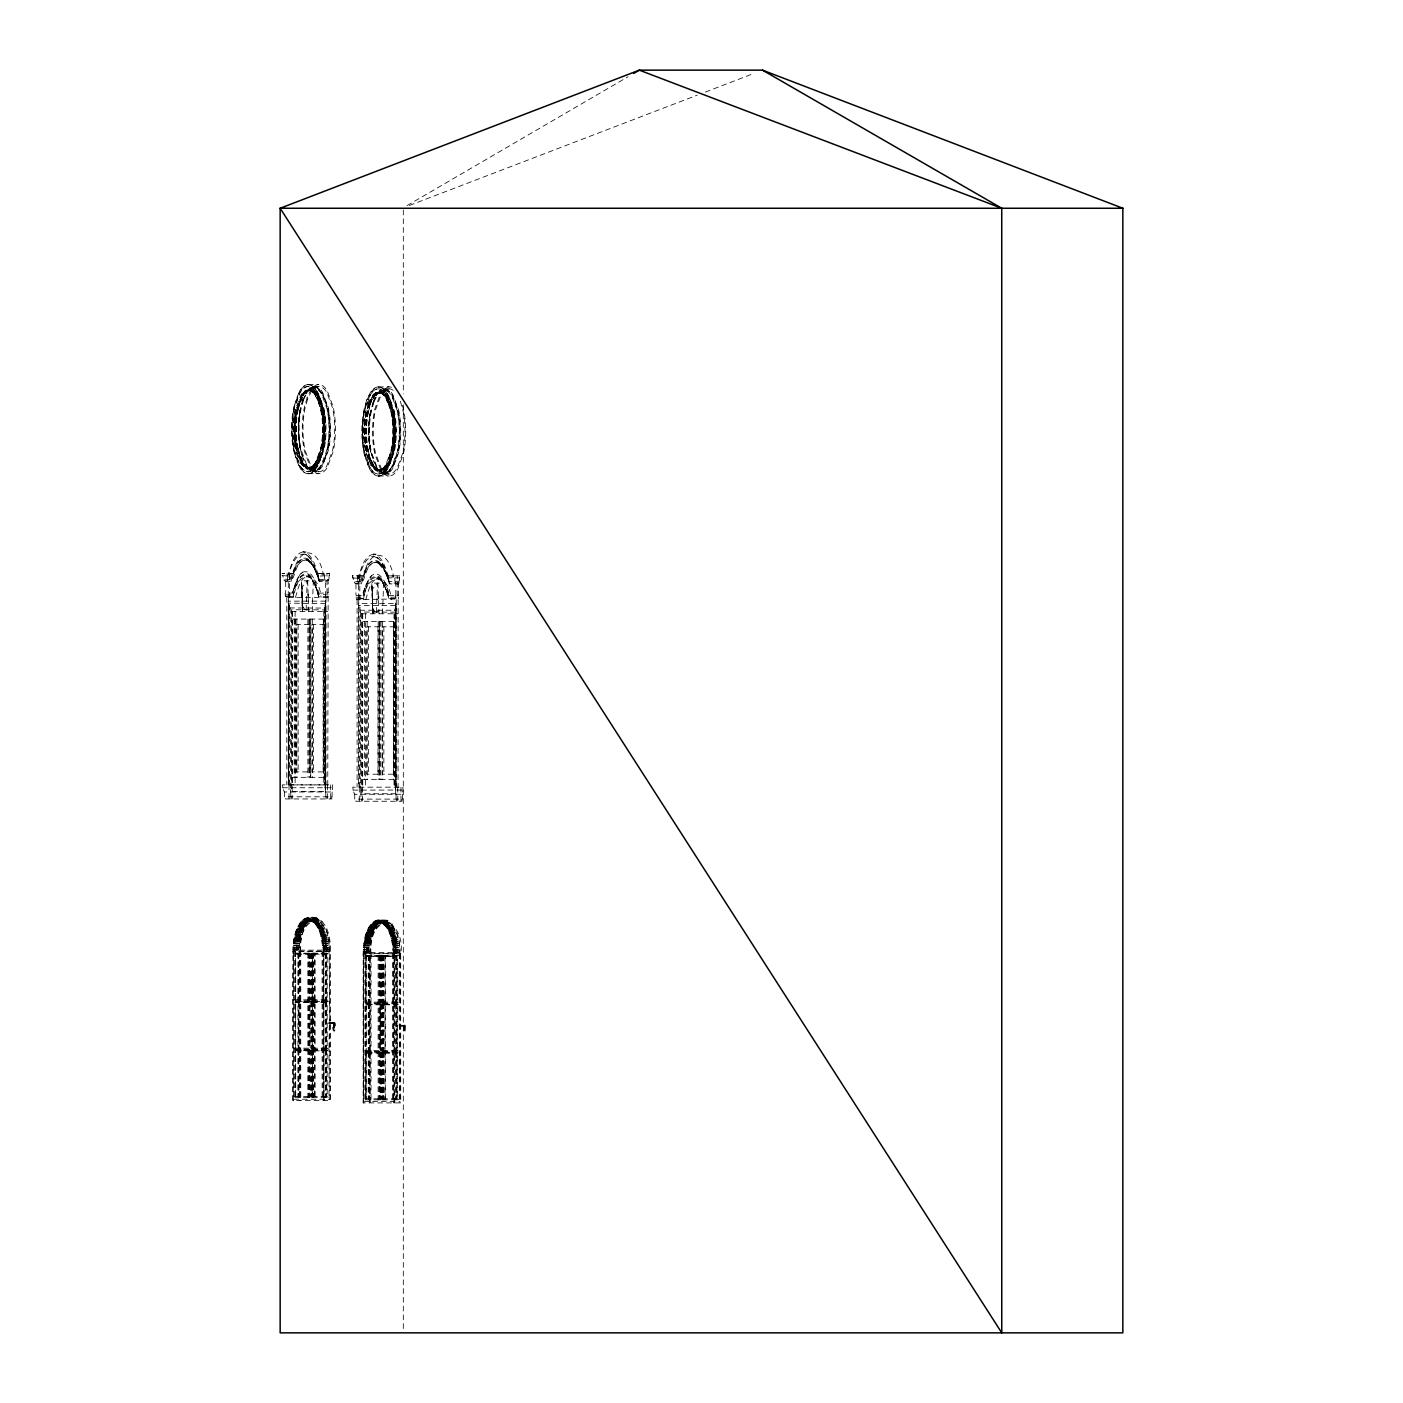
<?xml version="1.0" encoding="UTF-8"?>
<svg xmlns="http://www.w3.org/2000/svg" width="1403" height="1403" viewBox="0 0 1403 1403"><rect width="100%" height="100%" fill="white"/><g stroke="black" fill="none" stroke-linecap="round" stroke-linejoin="round"><path stroke-width="0.75" stroke-dasharray="5 3.75" d="M295.682 582.701L292.42 592.908L284.984 593.644L285.668 596.433L293.052 596.643M285.703 581.649L285.668 592.908M288.299 596.433L288.317 581.649M293.017 1100.601L293.017 973.787L294.156 939.098L295.77 932.364L300.505 922.543L304.118 919.018L308.081 917.667L313.588 919.631L318.376 925.682L321.515 933.556L323.707 945.166L323.988 1100.601M311.975 953.198L311.975 999.83M312.887 953.198L312.746 1000.848M323.883 1100.601L323.883 951.515C322.936 941.413 323.392 926.541 312.904 920.842M325.566 596.433L325.566 581.649M364.71 588.401L362.325 595.714L355.45 595.503L356.66 599.695L398.347 598.871M355.976 583.946L355.959 595.205M358.589 598.73L358.607 583.946M363.307 1102.898L363.307 976.085L364.429 941.395C369.848 901.743 406.519 923.016 400.697 953.794L400.714 1102.898L363.202 1102.898L363.202 953.794C363.131 909.618 394.418 910.021 394.278 953.794L394.278 1102.898M382.265 955.461L382.265 1002.128M383.177 955.461L383.177 1002.128M394.173 1102.898L394.173 953.794C393.436 942.43 392.647 923.209 378.74 919.93M395.839 598.73L395.839 597.204M395.839 595.205L395.856 583.946M325.654 603.711L288.72 603.115L288.72 784.873L288.65 597.397M395.944 606.043L395.944 787.171L395.997 603.448L358.537 603.448L358.537 787.171M292.438 784.926L327.758 784.926L328.179 581.649M329.775 1023.734L329.074 1022.506M290.439 789.696L290.772 791.958M360.729 791.994L361.08 799.114M316.832 917.913C296.927 912.616 292.946 937.555 292.929 951.515L292.911 1100.601L330.424 1100.601L330.424 951.515C331.301 907.566 298.471 907.566 299.348 951.515L299.348 1100.601M329.635 951.164L293.701 951.164C291.859 910.442 325.04 910.424 323.216 951.164M300.137 951.515C299.26 909.758 330.494 909.723 329.652 951.515L329.81 1100.601M325.338 600.466L325.338 791.467L291.438 791.467L291.438 609.744L325.338 609.867M323.988 951.515L323.865 955.759M399.925 953.794C402.012 913.09 368.656 912.283 370.41 953.461L370.252 1102.898M394.278 953.794L394.155 958.056M325.321 789.696L325.619 791.853M395.611 791.994L395.909 794.151M296.015 950.147C296.699 939.975 297.822 926.594 307.625 921.034M296.384 950.147C296.927 940.115 298.26 928.102 306.783 921.49M297.471 950.147C298.085 940.256 299.225 928.067 307.836 921.771M297.839 950.147L300.277 934.065L306.222 922.753M366.288 952.444C366.832 942.939 367.954 931.75 375.408 925.051M366.657 952.444L368.621 937.976L373.864 926.261M367.761 952.444C368.375 942.588 369.515 930.312 378.108 924.068M368.13 952.444L370.813 935.591L377.337 924.367M311.098 920.333C296.752 920.052 294.77 939.361 294.174 950.147L329.161 950.147C330.459 912.003 299.313 912.003 300.61 950.147M393.489 953.461C393.033 942.693 391.788 929.54 382.405 922.63C367.411 921.333 364.92 941.36 364.464 952.444L399.452 952.444C400.749 914.3 369.603 914.3 370.883 952.444M312.22 611.498L313.325 580.789L301.487 580.789L302.61 611.498L301.487 580.789M382.51 613.777L383.615 583.087L371.777 583.087L372.882 613.777L371.777 583.087M283.318 789.696L284.458 791.976L332.09 791.976L332.458 789.696A5.805 2.14 90 0 1 332.458 789.1L332.739 784.873L282.406 784.873L283.318 789.223M318.341 578.018L318.516 577.65A3.893 3.244 -36.5 0 0 318.551 576.826L311.869 560.972M353.609 791.994L354.731 794.273L402.38 794.273L402.731 791.994A5.805 2.14 90 0 1 402.749 791.397L403.012 787.171L352.697 787.171L353.591 791.52M381.616 922.63L382.423 922.613C366.92 918.877 364.184 942.57 363.991 953.461L399.925 953.461M385.176 919.93C371.374 923.49 370.287 941.992 369.638 953.794L369.638 1102.898M399.294 579.825A7.12 2.631 90 0 1 399.294 580.561A3.157 1.157 -90 0 1 399.241 581.228L388.736 581.421A2.683 2.227 -36.5 0 1 388.684 580.754A6.436 5.349 -36.5 0 1 388.754 580.176L388.806 579.948A3.893 3.244 -36.5 0 0 388.841 579.106L384.229 566.672L380.476 560.726M317.99 573.669L329.354 573.529L329.354 575.546L318.358 576.159A3.507 3.174 -57.8 0 1 318.411 576.808L319.796 581.649M323.076 573.704L318.007 573.529M393.366 576.002L388.298 575.826L399.645 575.826L399.417 578.194A4.63 1.719 -90 0 0 399.311 579.825M400.065 1025.856L400.065 1025.155M318.534 576.826L318.2 575.546M388.806 579.036L388.122 577.843L399.557 577.878M399.311 953.794L399.189 1025.505L405.134 1025.119L405.046 1033.204L403.661 1033.204M289.825 579.369C292.105 574.073 298.979 550.853 309.695 560.393M290.246 579.597L283.336 579.036A3.963 3.507 90 0 1 283.108 577.527A5.016 4.419 90 0 0 283.055 576.808A2.315 2.034 -90 0 0 282.897 576.159L282.459 575.651M284.16 579.597L284.16 580.649C297.12 583.648 291.771 556.886 306.415 559.271M290.912 581.649C293.122 573.581 298.26 558.236 307.31 560.235M285.668 594.907L292.596 594.907C293.104 585.717 304.1 563.462 312.711 579.018M293.28 597.397C295.296 569.969 319.042 569.969 321.041 597.397M295.419 597.397C298.067 589.909 299.365 578.299 308.239 575.721M379.985 562.691C369.129 552.957 362.798 576.545 359.957 581.438A2.683 2.227 36.5 0 1 359.659 580.754A6.436 5.349 36.5 0 1 359.519 580.176L359.642 579.913M360.536 581.894L353.679 581.421A3.963 3.507 90 0 1 353.398 579.825A5.016 4.419 90 0 0 353.346 579.106A2.315 2.034 -90 0 0 353.188 578.457L352.328 575.826L363.658 575.861L352.328 575.826M354.45 581.894L354.45 582.946C367.112 587.068 362.781 555.167 378.442 562.428M361.185 583.946C364.166 576.195 366.709 561.533 377.6 562.533M355.959 597.204L362.868 597.204C367.428 569.337 384.738 569.899 388.929 597.204L398.54 597.169L398.47 583.946M363.009 598.73L355.959 598.59L363.079 598.73C365.657 591.417 367.358 577.124 377.425 577.282M363.57 599.695C365.587 572.266 389.315 572.266 391.332 599.695M365.709 599.695C368.358 592.206 369.655 580.579 378.512 578.018M300.137 400.995L297.594 409.729A38.495 14.188 -90 0 0 297.594 448.557M300.242 457.273L297.646 448.451A38.302 14.118 -90 0 1 297.646 409.816L300.242 400.995M298.015 409.588L303.451 395.278A39.845 14.679 90 0 1 317.99 395.278M302.925 399.645L300.417 408.536A40.827 15.047 90 0 0 300.417 449.732L302.925 458.623M303.416 399.031L300.558 408.431A41.055 15.117 90 0 0 300.558 449.854M318.183 456.782L320.498 448.679M318.884 456.589L321.112 448.451A38.495 14.188 -90 0 0 321.182 409.729L318.884 401.679M298.295 456.449L301.645 462.902A39.722 14.626 -90 0 0 316.149 462.885L321.41 448.557A38.653 14.24 -90 0 0 321.462 409.641L316.149 395.383A39.582 14.574 90 0 0 301.68 395.506L295.998 409.816A38.302 14.118 90 0 0 295.998 448.451L298.453 456.589M319.095 459.237L322.374 448.557A38.653 14.24 -90 0 0 322.427 409.641L316.078 392.261A43.388 15.977 90 0 0 300.242 392.261L294.437 407.852A42.213 15.556 -90 0 0 294.437 450.433L300.242 466.006A43.388 15.977 -90 0 0 316.078 466.006L319.375 459.237M320.322 401.679L322.655 409.816A38.302 14.118 90 0 1 322.655 448.451L317.096 462.762A39.582 14.574 90 0 1 302.645 462.762M303.206 463.604A40.564 14.942 90 0 0 318.025 463.604L323.321 448.679A38.758 14.276 90 0 0 323.321 409.588L316.447 390.56A45.405 16.731 -90 0 0 299.874 390.56L293.806 406.87A44.177 16.275 -90 0 0 293.806 451.415L299.874 467.725A45.405 16.731 90 0 0 316.447 467.725L323.216 448.679A38.758 14.276 90 0 0 323.216 409.588M321.199 457.273L323.549 449.03A39.459 14.539 90 0 0 323.549 409.238L321.094 400.995M324.882 458.623L327.25 449.854A41.055 15.117 90 0 0 327.25 408.431L324.882 399.645M368.586 458.746L371.549 464.884A39.372 14.504 -90 0 0 385.93 464.884L385.615 465.287A39.845 14.679 -90 0 1 371.058 465.287L365.569 450.977A38.758 14.276 90 0 1 365.569 411.886L368.042 403.783M368.936 403.871L366.288 412.114A38.302 14.118 90 0 0 366.288 450.749L371.935 465.182A39.722 14.626 -90 0 0 386.439 465.182L389.403 458.886M368.971 403.976L366.674 412.026A38.495 14.188 -90 0 0 366.674 450.854L368.936 458.991M369.883 458.991L367.639 450.854A38.653 14.24 90 0 1 367.586 411.938L369.883 403.871M370.532 403.292L367.937 412.114A38.302 14.118 -90 0 0 367.937 450.749L370.532 459.57L368.305 450.977M368.305 411.886L370.708 403.783M373.707 401.328L371.181 410.15A42.213 15.556 -90 0 0 371.181 452.731L373.707 461.534M388.473 459.079L390.928 450.977A38.758 14.276 -90 0 0 390.928 411.886L388.473 403.783M367.884 403.783L371.058 397.575A39.845 14.679 -90 0 1 385.615 397.575L391.402 412.114A38.302 14.118 90 0 1 391.402 450.749L385.457 465.287A39.845 14.679 -90 0 1 370.901 465.287M389.438 458.991L391.7 450.854A38.653 14.24 -90 0 0 391.753 411.938L386.439 397.68A39.722 14.626 90 0 0 371.935 397.68L368.779 404.117M389.385 461.534L391.911 452.731A42.213 15.556 -90 0 0 391.911 410.15L389.385 401.328M392.945 450.749L386.369 468.304A43.388 15.977 -90 0 1 370.532 468.304L364.727 452.731A42.213 15.556 -90 0 1 364.727 410.15L370.532 394.559A43.388 15.977 90 0 1 386.369 394.559L392.84 412.114A38.302 14.118 90 0 1 392.945 450.749A38.302 14.118 90 0 0 392.84 412.114L386.106 394.559A43.388 15.977 90 0 0 370.252 394.559L364.447 410.15A42.213 15.556 -90 0 0 364.447 452.731L370.252 468.304A43.388 15.977 -90 0 0 386.106 468.304L390.665 458.746M391.367 459.57L393.787 451.275A39.337 14.486 -90 0 0 393.787 411.588L388.315 396.979A40.441 14.889 -90 0 0 373.514 397.067L370.217 404.117L373.724 397.575A39.845 14.679 90 0 1 388.28 397.575L391.297 403.783M363.167 592.61L368.638 579.439M329.495 1022.822L329.495 1023.752M289.334 577.773L289.246 577.878A6.436 5.349 36.5 0 0 289.369 578.457A2.683 2.227 36.5 0 0 289.614 579.071L289.79 579.281M359.536 580L359.589 579.755A3.893 3.244 36.5 0 0 359.221 579.106L358.379 577.843M305.1 554.167C294.63 552.8 289.141 570.477 288.86 576.738A3.893 3.244 36.5 0 1 289.193 577.65L289.246 577.773M358.519 578.632C361.606 570.635 363.745 558.359 373.496 556.149M329.267 575.581L329.091 576.072A4.63 1.719 -90 0 0 329.021 577.527A7.12 2.631 90 0 1 329.003 578.264A3.157 1.157 -90 0 1 328.951 578.93L328.793 579.527M318.551 579.369L328.67 579.597L328.67 580.649L319.235 581.649L317.516 575.125M365.657 585.261L371.479 575.668M301.68 395.506L296.208 409.816A38.495 14.188 -90 0 0 296.156 448.557M299.646 401.679L302.61 395.383A39.722 14.626 -90 0 1 317.113 395.383M299.891 401.679L303.311 394.681A40.564 14.942 -90 0 1 318.13 394.681L321.164 401.083M299.926 401.819L303.329 394.769M302.855 400.013L306.696 392.261A43.388 15.977 90 0 1 322.55 392.261L328.355 407.852A42.213 15.556 -90 0 1 328.355 450.433L322.55 466.006A43.388 15.977 90 0 1 306.696 466.006L302.855 458.255M300.61 462.99A39.845 14.679 -90 0 0 315.166 462.99L318.832 456.449M319.13 456.589L315.885 462.762A39.582 14.574 90 0 1 301.435 462.762M320.375 456.449L315.815 466.006A43.388 15.977 -90 0 1 299.979 466.006L294.174 450.433A42.213 15.556 -90 0 1 294.174 407.852L299.961 392.261A43.388 15.977 90 0 1 315.815 392.261L320.375 401.819M324.812 458.43L321.673 465.252A42.511 15.661 -90 0 1 306.135 465.252M368.586 404.117L371.549 397.978A39.372 14.504 90 0 1 385.93 397.978M369.936 403.976L372.9 397.68A39.722 14.626 -90 0 1 387.403 397.68M373.145 402.31L376.986 394.559A43.388 15.977 90 0 1 392.822 394.559L398.627 410.15A42.213 15.556 -90 0 1 398.627 452.731L392.84 468.304A43.388 15.977 -90 0 1 376.986 468.304L373.145 460.552M390.367 458.886L387.403 465.182A39.722 14.626 90 0 1 372.9 465.182L369.936 458.886M391.297 459.079L388.175 465.287A39.845 14.679 90 0 1 373.724 465.287L370.708 459.079M388.315 465.901L391.455 459.482L388.403 465.901A40.564 14.942 90 0 1 373.601 465.901L370.164 458.886L373.303 464.884A39.372 14.504 90 0 0 387.684 464.884A39.372 14.504 90 0 1 373.198 464.884M395.085 460.728L391.893 467.304A42.213 15.556 90 0 1 376.478 467.304L376.32 467.094A41.967 15.468 -90 0 0 391.647 467.094L397.259 452.029A40.827 15.047 90 0 0 397.259 410.833L391.647 395.769A41.967 15.468 90 0 0 376.32 395.769L376.478 395.558M296.682 579.983L299.751 575.037M298.348 577.142L292.42 592.908M399.785 1025.119L399.785 1026.049M395.786 595.24L395.769 597.169M398.961 581.894L398.733 583.946L389.525 583.946L389.034 582.631M334.791 1030.907L333.37 1030.907C330.459 1023.173 338 1017.456 334.615 1030.907M318.446 593.206L328.249 592.943M388.736 595.503L398.54 595.24M399.574 1024.611L399.311 1101.53M299.523 575.16L301.189 573.371M369.813 577.457C379.915 565.602 387.859 587.085 389.105 595.205M405.046 1025.225L399.189 1025.611L399.837 1026.47M377.916 923.332L374.619 925.84M300.961 573.511L302.662 572.178M328.898 1023.313L334.843 1022.822L328.916 1023.12M399.241 1025.119L404.625 1025.593M306.643 922.385L309.589 920.684L314.307 920.684L306.661 920.561M375.46 924.682C388.754 918.264 392.822 941.869 392.98 951.129L399.417 951.129M334.475 1023.173L328.951 1023.716M299.365 954.18L300.751 953.163M313.676 954.18L315.044 953.163L315.044 1097.549L313.676 1096.532M299.383 1002.496L300.751 1001.479M369.655 956.478L371.023 955.461M313.676 1002.496L315.044 1001.479M383.948 956.478L385.334 955.461L385.334 1099.847L383.948 1098.83M299.383 1050.865L300.751 1049.847M369.655 1004.794L371.023 1003.776M313.676 1050.865L315.044 1049.847M383.948 1004.794L385.334 1003.776M369.655 1053.162L371.023 1052.145M383.948 1053.162L385.334 1052.145M328.197 594.907L318.271 594.398M334.019 1023.506L328.916 1023.524M407.08 205.592L628 76.762M307.871 921.49L309.958 920.684M378.161 923.788L379.371 923.332M306.836 921.245L311.536 920.386M378.582 923.542L379.81 923.139M303.942 560.235C292.666 563.094 296.787 587.226 284.16 580.649M302.522 572.214C313.413 568.566 316.254 585.63 318.814 592.908M374.233 562.533C363.009 565.321 367.025 589.488 354.538 582.946M312.431 954.18L314.728 953.163L314.728 1097.549L312.431 1096.532M399.311 955.461L383.037 956.478M312.431 1002.496L314.728 1001.479M382.703 1004.794L385.018 1003.776M312.431 1050.865L314.728 1049.847M382.721 1053.162L385.018 1052.145M409.43 205.452L697.221 95.176M705.376 92.054L754.358 73.272M307.678 920.842C320.077 921.105 321.866 939.186 322.69 948.831L329.126 948.831M377.968 923.139L379.196 922.858M379.441 923.139L383.545 923.139M379.88 922.981L384.229 922.981M380.248 922.858L372.128 923.156M379.266 922.753L380.95 922.613M303.153 551.835C293.262 554.167 291.07 566.602 287.948 574.756L293.052 574.774C298.471 545.662 317.99 545.662 323.427 574.774L318.341 574.756C315.219 566.602 313.027 554.167 303.153 551.835L308.239 551.87M373.426 554.132C363.552 556.465 361.36 568.899 358.239 577.054L363.324 577.071C368.761 547.959 388.28 547.959 393.717 577.071L388.631 577.054C385.492 568.899 383.317 556.465 373.426 554.132L378.512 554.167M310.887 920.386L313.921 920.561M329.354 573.529L326.969 573.564L326.969 597.397M399.645 575.826L397.242 575.861L397.242 599.695M308.169 384.58L318.849 384.58M314.623 386.562L318.849 386.562M378.442 386.877L389.122 386.877M310.712 387.947L313.693 387.947M384.913 388.859L389.122 388.859M308.66 390.315L310.098 390.315M381.002 390.244L383.984 390.244M378.95 392.612L380.388 392.612M308.66 467.971L309.87 468.111M310.712 470.321L313.693 470.321M379.196 470.408L380.143 470.408M314.623 471.724L318.849 471.724M381.002 472.618L383.984 472.618M308.151 473.688A44.422 16.362 90 0 0 322.672 407.607A44.422 16.362 90 0 0 294.332 406.502A44.422 16.362 90 0 0 308.151 473.688L318.849 473.688M384.913 474.004L389.122 474.004M378.442 475.985A44.422 16.362 90 0 0 392.963 409.904A44.422 16.362 90 0 0 364.622 408.799A44.422 16.362 90 0 0 378.442 475.985L389.122 475.985M375.916 562.27L380.914 564.69M293.367 573.564L282.038 573.529L293.385 573.704M282.038 575.546L289.088 576.159A3.507 3.174 57.8 0 1 289.246 576.808M352.328 577.843L359.378 578.457A3.507 3.174 57.8 0 1 359.536 579.106M318.762 580.333L328.67 580.649M398.961 582.946L389.473 583.35M285.668 596.31C299.593 601.431 293.367 570.372 308.607 575.704M328.197 596.433L318.516 596.433L316.359 589.032M327.969 597.397L286.37 597.397L285.896 596.45M395.541 605.412L358.993 605.412L359.694 606.043M289.79 607.429A2.087 1.649 30.5 0 0 290.088 607.937L324.461 608.078L324.584 784.873M302.627 609.411L304.749 609.411M306.029 609.411L308.151 609.411M360.08 609.726A2.087 1.649 30.5 0 0 360.378 610.235L394.681 610.235A2.087 1.649 -30.5 0 1 394.629 609.726M291.245 611.498L327.758 611.498M372.917 611.708L375.039 611.708M376.32 611.708L378.442 611.708M361.518 613.777L398.049 613.777M292.438 619.074L326.005 619.074M362.711 621.371L396.295 621.371M395.032 626.79L382.247 626.79L382.247 774.21L395.032 774.21M292.438 777.332L326.005 777.332M362.711 779.63L396.295 779.63M282.406 787.749L332.739 787.749M352.819 790.117L403.012 790.047M315.868 917.702L307.485 917.702C321.392 919.982 323.883 938.344 324.567 950.147M305.538 918.246L317.797 918.246M304.591 918.702L311.028 918.702M312.308 918.702L318.744 918.702M303.662 919.298L319.691 919.298M306.608 919.579L316.727 919.579M305.696 919.894L317.657 919.894M302.732 920.017L309.169 920.017M314.167 920.017L320.603 920.017M376.793 920.21L387.123 920.21M304.784 920.333L318.551 920.333M375.829 920.543L388.087 920.543M301.838 920.859L321.497 920.859M374.882 920.999L381.3 920.999M382.598 920.999L389.034 920.999M304.889 921.297L311.326 921.297M312.01 921.297L318.446 921.297M303.013 921.578L309.449 921.578M313.886 921.578L320.322 921.578M373.935 921.596L389.964 921.596M300.979 921.824L310.466 921.841M312.869 921.841L322.374 921.824M376.881 921.876L387.018 921.876M315.009 922.069C323.164 928.383 324.374 940.413 324.935 950.147M316.061 921.771C324.619 927.944 325.812 940.291 326.408 950.147M375.969 922.192L387.929 922.192M302.171 922.385L309.625 922.508M313.711 922.508L321.164 922.385M373.023 922.315L379.459 922.315M384.457 922.315L390.893 922.315M316.482 922.069L317.657 922.753M375.075 922.63L388.841 922.63M300.137 922.911L306.555 922.911M316.219 923.121L323.199 922.911M385.351 923.156L391.788 923.156M301.347 923.297L308.8 923.297M314.535 923.297L321.988 923.297M374.18 923.192L389.736 923.192M317.288 922.753L318.446 923.542M375.18 923.595L381.616 923.595M382.3 923.595L388.719 923.595M373.303 923.875L379.739 923.875M384.176 923.875L390.613 923.875M299.33 924.103L307.994 924.174M315.342 924.174L324.005 924.103M371.251 924.121L380.757 924.139M383.159 924.139L392.647 924.121M386.071 924.682L392.542 935.591L395.225 952.444M396.698 952.444L393.752 934.819L390.613 928.26L386.754 924.367L393.384 934.819L396.33 952.444M372.461 924.682L379.897 924.805M384.001 924.805L391.455 924.682M300.786 925.173L307.222 925.173M316.113 925.173L322.55 925.173M370.41 925.208L376.881 925.051M387.053 925.208L393.489 925.208M298.558 925.419L306.205 925.471M317.131 925.471L324.777 925.419M371.62 925.594L379.073 925.577M384.825 925.577L392.279 925.594M319.235 924.91L320.322 925.962M387.263 925.84L392.665 937.169L394.857 952.444M300.049 926.278L306.485 926.278M316.868 926.278L323.286 926.278M369.603 926.401L378.284 926.471M385.632 926.471L394.296 926.401M297.822 926.822L305.468 926.699M317.867 926.699L325.514 926.822M299.33 927.471L305.766 927.471M317.569 927.471L324.005 927.471M371.076 927.471L377.512 927.471M386.404 927.471L392.84 927.471M368.831 927.716L376.495 927.769M387.421 927.769L395.067 927.716M298.348 928.049L304.784 928.049M318.551 928.049L324.987 928.049M297.138 928.33L303.557 928.33M319.779 928.33L326.197 928.33M370.339 928.576L376.758 928.576M387.14 928.576L393.577 928.576M298.664 928.768L305.1 928.768M318.235 928.768L324.672 928.768M369.322 928.996L375.758 928.996M388.14 928.996L394.576 928.996M368.112 929.119L374.531 929.119M389.368 929.119L395.804 929.119M297.699 929.47L304.118 929.47M319.218 929.47L325.636 929.47M321.006 927.699L322.322 929.645M369.62 929.768L376.057 929.768M387.859 929.768L394.278 929.768M296.489 929.926L304.451 930.154M318.884 930.154L326.846 929.926M368.638 930.347L375.075 930.347M388.841 930.347L395.278 930.347M367.411 930.627L373.847 930.627M390.052 930.627L396.488 930.627M297.085 930.996L303.504 930.996M319.831 930.996L326.25 930.996M368.954 931.066L375.373 931.066M388.526 931.066L394.962 931.066M295.893 931.61L303.872 931.627M319.481 931.627L327.443 931.61M322.269 930.347L323.199 931.785M367.972 931.767L374.408 931.767M389.508 931.767L395.927 931.767M366.779 932.223L373.198 932.223M390.7 932.223L397.137 932.223M368.323 932.451L374.741 932.451M389.157 932.451L395.593 932.451M296.507 932.592L302.943 932.592M320.393 932.592L326.829 932.592M295.349 933.363L303.311 933.17M320.024 933.17L328.004 933.363M367.358 933.293L373.794 933.293M390.104 933.293L396.54 933.293M366.183 933.889L374.145 933.924M389.753 933.924L397.733 933.889M295.998 934.258L302.417 934.258M320.919 934.258L327.355 934.258M296.384 934.801L302.802 934.801M320.533 934.801L326.952 934.801M322.83 931.785L324.216 934.872M366.797 934.889L373.233 934.889M390.683 934.889L397.119 934.889M294.84 935.187L301.277 935.187M322.059 935.187L328.495 935.187M365.622 935.661L373.601 935.468M390.315 935.468L398.277 935.661M295.524 935.994L301.943 935.994M321.392 935.994L327.828 935.994M295.928 936.485L302.346 936.485M320.989 936.485L327.425 936.485M366.271 936.555L372.707 936.555M391.209 936.555L397.628 936.555M294.402 937.081L300.838 937.081M322.497 937.081L328.933 937.081M366.657 937.099L373.093 937.099M390.806 937.099L397.242 937.099M324.075 935.678L324.865 937.362M365.131 937.485L371.567 937.485M392.349 937.485L398.785 937.485M295.104 937.8L301.522 937.8M321.813 937.8L328.249 937.8M295.507 938.221L301.943 938.221M321.392 938.221L327.828 938.221M365.797 938.291L372.233 938.291M391.683 938.291L398.101 938.291M366.201 938.782L372.637 938.782M391.279 938.782L397.698 938.782M294.016 939.045L300.452 939.045M322.9 939.045L329.319 939.045M364.692 939.379L371.111 939.379M392.787 939.379L399.224 939.379M294.735 939.659L301.154 939.659M322.181 939.659L328.618 939.659M295.156 940.028L301.592 940.028M321.743 940.028L328.179 940.028M365.376 940.098L371.813 940.098M392.103 940.098L398.522 940.098M365.797 940.519L372.233 940.519M391.683 940.519L398.119 940.519M324.496 937.362L325.566 940.852M293.683 941.045L300.119 941.045M323.216 941.045L329.652 941.045M294.42 941.553L300.838 941.553M322.497 941.553L328.916 941.553M364.306 941.343L370.725 941.343M393.173 941.343L399.609 941.343M294.858 941.869L301.277 941.869M322.059 941.869L328.477 941.869M365.008 941.957L371.444 941.957M392.472 941.957L398.89 941.957M365.446 942.325L371.865 942.325M392.033 942.325L398.47 942.325M325.198 940.852L325.829 942.658M293.42 943.079L299.839 943.079M323.497 943.079L329.933 943.079M294.156 943.5L300.593 943.5M322.743 943.5L329.179 943.5M363.973 943.342L370.392 943.342M393.506 943.342L399.943 943.342M294.595 943.745L301.031 943.745M322.304 943.745L328.74 943.745M364.692 943.851L371.129 943.851M392.77 943.851L399.206 943.851M365.131 944.166L371.567 944.166M392.349 944.166L398.768 944.166M325.461 942.658L326.057 944.5M293.192 945.166L299.628 945.166M323.707 945.166L330.143 945.166M293.946 945.482L300.838 945.657M322.497 945.657L329.389 945.482M363.693 945.376L370.129 945.376M393.787 945.376L400.206 945.376M364.447 945.797L370.866 945.797M393.033 945.797L399.469 945.797M364.885 946.043L371.321 946.043M392.594 946.043L399.031 946.043M325.689 944.5L326.233 946.359M293.052 947.271L299.47 947.271M323.865 947.271L330.301 947.271M293.806 947.481L300.698 947.604M322.637 947.604L329.53 947.481M363.482 947.463L369.918 947.463M393.997 947.463L400.434 947.463M364.236 947.779L371.129 947.954M392.787 947.954L399.662 947.779M329.091 948.13L322.672 948.13L322.743 950.147M294.209 948.831L300.645 948.831M292.946 949.375L299.383 949.375M323.953 949.375L330.389 949.375M293.718 949.48L300.154 949.48M323.181 949.48L329.617 949.48M363.324 949.55L369.761 949.55M394.155 949.55L400.574 949.55M293.718 949.831L300.154 949.831M323.199 949.831L329.617 949.831M364.096 949.761L370.988 949.901M392.928 949.901L399.82 949.761M399.381 950.427L392.945 950.427L393.015 952.444M364.499 951.129L370.936 951.129M330.424 951.515L292.911 951.515L292.946 953.637M363.237 951.672L370.445 951.778M393.471 951.778L400.662 951.672M364.008 952.128L370.427 952.128M393.471 952.128L399.908 952.128M295.226 953.198L329.021 953.198L326.724 954.18L294.788 954.215M325.952 953.777L295.542 953.777L295.542 999.83M400.714 953.794L363.202 953.794L363.237 955.934M365.517 955.496L399.311 955.496M368.743 956.478L385.018 955.461L385.018 1099.847L382.721 1098.83M365.061 956.513L379.038 956.513M379.354 956.513L393.331 956.513M294.788 999.83L327.18 999.83L327.18 953.163M295.226 1000.848L329.021 1000.848L326.724 999.83M295.226 1001.532L329.021 1001.532M325.952 1002.093L295.542 1002.093L295.542 1048.164M365.061 1002.128L397.47 1002.128L397.47 955.461M294.788 1002.549L326.724 1002.496L329.021 1001.479L297.997 1001.479L297.927 1048.164M365.517 1003.145L399.311 1003.145L397.014 1002.128M365.517 1003.829L399.311 1003.829L397.014 1004.794L365.061 1004.846M328.951 1022.822L334.861 1022.769M329.898 1024.067L329.021 951.515M400.241 1024.909L399.627 1026.33M399.206 1025.821L404.292 1025.803M399.259 1026.102L403.854 1026.049M294.788 1048.164L327.18 1048.164L327.18 1001.479M295.226 1049.181L329.021 1049.181L329.337 1024.032M295.226 1049.847L329.021 1049.847L326.724 1050.865L294.788 1050.865M325.952 1050.461L295.542 1050.461L295.542 1096.532M365.061 1050.461L397.47 1050.461L397.47 1003.776M365.517 1051.461L399.311 1051.461L397.014 1050.461M365.517 1052.145L399.311 1052.145L397.014 1053.162L365.061 1053.162M294.788 1096.532L327.18 1096.532L327.18 1049.847M294.788 1097.549L329.021 1097.549L326.724 1096.532M365.061 1098.83L397.47 1098.83L397.47 1052.145M293.543 1099.233L329.81 1099.233M365.061 1099.847L399.311 1099.847L397.014 1098.83M363.815 1101.53L400.083 1101.53M395.611 612.164L361.711 612.041L361.711 793.765L395.611 793.765L395.628 603.009M318.043 576.335L313.518 564.059M382.054 922.613L383.282 922.683M382.475 922.63L384.597 922.981M373.426 556.149L379.073 558.885M376.372 578.018L380.564 580.053L383.265 583.63M306.1 575.721L310.291 577.773L314.272 583.771M311.185 920.386L312.834 920.684M318.849 580.649L317.06 574.721M311.606 920.456L315.377 922.069M313.939 920.684L315.166 921.034M383.177 923.139L384.825 923.788M314.36 920.842L315.587 921.245M382.703 1002.128L385.018 1003.145M312.431 999.83L314.728 1000.848M382.721 1050.461L385.018 1051.461M326.724 1048.164L329.021 1049.181L329.021 1099.233M312.431 1048.164L314.728 1049.181M377.319 577.282L378.898 578.001M304.925 554.132L306.976 555.114M306.292 559.236L308.151 560.13M306.748 560.235L310.642 562.393M383.615 923.332L385.246 924.068M385.509 923.542L386.719 924.068M378.056 561.253L384.843 570.021L390.087 583.946M307.783 558.955L312.974 564.76L318.306 576.808M385.93 923.788L387.123 924.367M315.64 921.49L316.85 922.069M383.948 1002.128L385.334 1003.145M369.655 1002.128L371.023 1003.145M383.948 1050.461L385.334 1051.461M313.676 999.83L315.044 1000.848M369.655 1050.461L371.023 1051.461M299.383 999.83L300.751 1000.848M313.676 1048.164L315.044 1049.181M369.655 1098.83L371.023 1099.847M299.383 1048.164L300.751 1049.181M299.383 1096.532L300.751 1097.549M376.986 557.307L380.844 560.937M378.266 562.357L380.16 563.848M378.705 563.34L385.106 571.863M378.67 576.423L380.09 577.598M378.95 578.036L380.336 579.176M378.74 577.966L381.791 580.842M306.713 555.009L310.554 558.64M307.976 560.06L309.888 561.551M308.414 561.042L311.694 564.269M308.379 574.125L315.324 584.455M308.45 575.668L310.063 576.879M357.975 581.789L357.87 581.421A2.964 1.105 -90 0 1 357.783 580.561A7.12 2.631 -90 0 1 357.765 579.825A6.541 2.42 -90 0 0 357.747 579.106A2.894 1.07 -90 0 0 357.712 578.457L357.572 577.948M360.062 581.579L359.957 581.438A3.63 3.28 57.8 0 1 359.712 580.561M290.158 608.008L290.439 789.223M388.385 577.948L388.649 578.457A3.507 3.174 -57.8 0 1 388.701 579.106M379.932 563.708L382.545 566.566M308.467 556.43L312.29 561.235M309.642 561.41L312.255 564.269M309.853 576.808L311.501 578.545M287.229 575.581L287.422 576.159A2.894 1.07 -90 0 1 287.475 576.808A6.541 2.42 -90 0 1 287.475 577.527A7.12 2.631 -90 0 0 287.492 578.264A2.964 1.105 -90 0 0 287.562 579.036L288.053 581.649M318.621 401.819L320.919 409.816A38.302 14.118 -90 0 1 320.919 448.451L315.166 462.99A39.845 14.679 90 0 1 300.768 462.99L295.296 448.679A38.758 14.276 90 0 1 295.296 409.588L300.768 395.278A39.845 14.679 90 0 1 315.324 395.278L318.832 401.819M381.265 564.392L385.667 571.863M310.975 562.094L315.394 569.565M311.519 563.445L313.851 566.672M381.563 565.602L384.124 568.969M381.388 579.106L386.965 591.61M381.511 580.702L384.475 585.384M311.291 563.304L313.29 566.672M311.238 578.404L312.869 580.596M388.789 581.579L388.736 581.438A3.613 3.28 -57.8 0 1 388.631 580.561M372.339 607.587L376.355 613.777L377.477 583.087L372.339 589.348L372.619 610.691L372.058 586.226L372.882 613.777M302.048 605.289L306.082 611.498L307.187 580.789L302.048 587.05L302.329 608.393L301.768 583.929L302.61 611.498M325.022 787.82L325.321 789.223M324.426 608.008L324.391 607.937A2.087 1.649 -30.5 0 1 324.339 607.429M324.391 575.651L324.619 576.808A5.016 1.596 -90 0 1 324.619 577.527A3.963 1.263 -90 0 0 324.689 579.053L324.865 579.492M382.16 563.269L388.333 578.632M383.177 568.022L385.053 571.231M382.861 582.736L384.545 586.068M312.887 565.725L314.833 569.565M312.571 580.439L314.184 583.087M395.4 583.017L395.558 583.946M384.422 569.741L386.544 574.634M314.097 567.373L316.254 572.336M391.455 403.38L388.403 396.979A40.564 14.942 -90 0 0 373.601 396.979M387.368 397.803L390.367 403.976M389.403 403.976L386.176 397.803A39.582 14.574 90 0 0 371.725 397.803A39.372 14.504 -90 0 1 386.141 397.978M388.631 403.783L385.457 397.575A39.845 14.679 90 0 0 370.901 397.575M324.812 399.855L321.673 393.015A42.511 15.661 -90 0 0 306.135 393.015M317.096 395.506L320.077 401.679M319.13 401.679L315.885 395.506A39.582 14.574 90 0 0 301.435 395.506M315.166 395.278L318.341 401.486M299.926 456.449L303.329 463.499A40.441 14.889 -90 0 0 318.095 463.499M297.436 408.536A40.827 15.047 90 0 0 297.436 449.732L303.048 464.814A41.967 15.468 90 0 0 318.376 464.796L323.988 449.732A40.827 15.047 90 0 0 323.988 408.536L318.376 393.471A41.967 15.468 90 0 0 303.048 393.471L297.348 409.729A38.653 14.24 90 0 0 297.296 448.627L303.311 463.604A40.564 14.942 -90 0 0 318.13 463.604L321.006 456.782L317.885 462.99A39.845 14.679 90 0 1 303.346 462.99L303.013 462.604A39.372 14.504 90 0 0 317.288 462.587M299.611 456.694L302.61 462.902A39.722 14.626 -90 0 0 317.113 462.885M384.738 570.951L386.597 575.248M384.176 585.191L385.79 588.909M314.447 568.653L316.306 572.95M313.728 581.245L318.639 594.907M313.886 582.894L315.517 586.612M315.447 585.945L316.675 589.33M318.446 579.141L318.481 579.211A2.683 2.227 -36.5 0 1 318.393 578.457A6.436 5.349 -36.5 0 1 318.481 577.878L318.481 577.843M385.878 573.073L388.017 579.106M315.587 570.775L317.744 576.808M386.351 573.476L389.368 582.929M385.422 588.05L386.982 592.136M316.078 571.179L317.727 576.317M315.149 585.77L316.71 589.839M387.351 577.019L389.385 583.402M386.526 589.821L388.122 595.731M386.632 591.329L388.789 598.73L398.487 598.73L398.487 597.204M316.254 587.524L317.832 593.434M358.73 598.871L358.993 787.171M402.433 405.467L403.485 409.15A44.177 16.275 -90 0 1 403.485 453.713L397.417 470.023A45.405 16.731 -90 0 1 380.844 470.023L374.776 453.713A44.177 16.275 -90 0 1 374.776 409.15L380.844 392.858A45.405 16.731 90 0 1 393.419 388.403M400.329 401.328L402.854 410.15A42.213 15.556 -90 0 1 402.854 452.731L397.049 468.304A43.388 15.977 90 0 1 381.213 468.304L375.408 452.731A42.213 15.556 -90 0 1 375.408 410.15L381.213 394.559A43.388 15.977 -90 0 1 393.226 390.315M395.172 401.942L397.628 410.588A41.353 15.24 90 0 1 397.628 452.292M388.912 404.117L391.191 412.114A38.302 14.118 -90 0 1 391.191 450.749M368.042 459.079L365.727 450.977A38.758 14.276 -90 0 1 365.727 411.886M387.702 593.557L389.192 599.695M319.095 399.031L321.62 407.852A42.213 15.556 -90 0 1 321.62 450.433M318.183 401.486L320.656 409.588A38.758 14.276 -90 0 1 320.656 448.679M303.416 459.237L300.891 450.433A42.213 15.556 -90 0 1 300.891 407.852M298.015 448.679L303.451 462.99A39.845 14.679 -90 0 0 317.99 462.99M296.384 448.557A38.495 14.188 -90 0 1 296.384 409.729A38.653 14.24 90 0 0 296.331 448.627L301.68 462.762A39.582 14.574 90 0 0 316.131 462.762M297.752 456.782L295.454 448.679A38.758 14.276 -90 0 1 295.437 409.588M317.429 591.259L318.902 597.397M325.864 946.359L326.04 950.147M325.268 581.649L325.022 579.597M377.933 583.087L379.038 613.777M307.643 580.789L308.748 611.498M395.611 791.52L395.26 787.171M360.729 791.52L360.501 610.375M358.344 583.946L358.116 581.894M404.993 1025.067L404.765 1033.204M404.678 1025.225L404.467 1033.204M404.362 1025.418L404.134 1033.204M404.117 1025.593L403.994 1033.204M403.836 1025.803L403.801 1033.204M403.31 209.994L403.31 393.84M403.31 404.801L403.31 1330.658M402.38 794.273L402.38 799.114L354.731 799.114L354.731 794.273M402.047 799.114L402.047 801.253L355.801 801.253L355.801 799.114M400.977 787.171L400.977 801.253M400.083 953.794L400.083 1102.898M398.136 599.695L398.049 787.223M397.768 787.171L397.768 801.253M397.014 955.461L397.014 1003.145M397.014 1003.776L397.014 1051.461M397.014 1052.145L397.014 1099.847M396.558 955.461L396.558 1002.128M396.558 1003.776L396.558 1050.461M396.558 1052.145L396.558 1098.83M396.277 599.695L396.277 787.171M396.453 799.114L396.453 801.253M396.242 1002.128L396.242 956.074L365.832 956.074L365.832 1002.128M396.242 1050.461L396.242 1004.39L365.832 1004.39L365.832 1050.461M396.242 1098.83L396.242 1052.759L365.832 1052.759L365.832 1098.83M396.049 794.273L396.049 799.114M396.084 955.461L396.084 1003.145M396.084 1003.776L396.084 1051.461M396.084 1052.145L396.084 1099.847M395.874 956.074L395.874 1002.128M395.874 1004.39L395.874 1050.461M395.874 1052.759L395.874 1098.83M395.295 582.946L395.015 581.421A3.963 1.263 -90 0 1 394.927 579.825A5.016 1.596 -90 0 0 394.892 579.106L394.541 575.826M394.857 613.777L394.857 787.171L394.611 609.849M394.015 613.462L394.015 787.171M393.612 621.371L393.612 779.63M393.805 953.794L393.664 1102.898M393.436 626.79L393.436 774.21M393.331 953.794L393.331 1101.53M392.419 953.794L392.419 1101.53M383.861 626.79L383.861 774.21M383.948 955.461L383.948 1003.145M383.948 1003.776L383.948 1051.461M383.948 1052.145L383.948 1099.847M383.493 955.461L383.493 1002.128M383.493 1003.776L383.493 1050.461M383.493 1052.145L383.493 1098.83M383.177 1003.776L383.177 1050.461M383.177 1052.145L383.177 1098.83M383.037 955.461L383.037 1003.145M383.037 1003.776L383.037 1051.461M383.037 1052.145L383.037 1099.847M382.598 621.371L382.598 779.63M382.703 955.461L382.703 1003.145M382.703 1003.776L382.721 1051.461M382.721 1052.145L382.721 1099.847M382.265 1003.776L382.265 1050.461M382.265 1052.145L382.265 1098.83M381.949 956.074L381.949 1002.128M381.949 1004.39L381.949 1050.461M381.949 1052.759L381.949 1098.83M381.791 955.461L381.791 1003.145M381.791 1003.776L381.791 1051.461M381.791 1052.145L381.791 1099.847M381.581 956.074L381.581 1002.128M381.581 1004.39L381.581 1050.461M381.581 1052.759L381.581 1098.83M381.002 621.371L380.844 779.63M380.494 956.074L380.494 1002.128M380.494 1004.39L380.494 1050.461M380.494 1052.759L380.494 1098.83M380.283 955.496L380.283 1099.847M379.915 621.371L379.915 779.63M380.125 956.074L380.125 1002.128M380.125 1004.39L380.125 1050.461M380.125 1052.759L380.125 1098.83M379.81 955.496L379.81 1099.847M379.494 955.496L379.512 1099.847M379.231 621.371L379.231 779.63M379.038 955.496L379.038 1099.847M378.161 621.371L378.161 779.63M377.986 626.79L377.986 774.21M378.126 955.496L378.126 1099.847M371.023 953.794L371.023 1101.53M369.655 955.461L369.655 1003.145M369.655 1003.776L369.655 1051.461M369.655 1052.145L369.655 1099.847M369.199 955.461L369.199 1002.128M369.199 1003.776L369.199 1050.461M369.199 1052.145L369.199 1098.83M368.743 955.461L368.743 1003.145M368.743 1003.776L368.743 1051.461M368.743 1052.145L368.743 1099.847M368.41 626.79L368.41 774.21M368.27 955.461L368.217 1002.128M368.27 1003.776L368.217 1050.461M368.27 1052.145L368.217 1098.83M367.148 621.371L367.148 779.63M366.201 956.074L366.201 1002.128M366.201 1004.39L366.201 1050.461M366.201 1052.759L366.201 1098.83M365.99 953.794L365.99 1101.53M365.394 613.777L365.394 787.223M365.517 953.794L365.517 1101.53M365.061 953.794L365.061 1101.53M364.482 621.371L364.482 779.63M363.815 953.794L363.815 1102.898M362.711 613.777L362.711 787.223M362.5 787.171L362.5 801.253M362.202 613.777L362.202 787.171M361.413 799.114L361.413 801.253M359.817 599.695L359.799 575.861L357.432 575.826L357.432 577.843M359.852 787.171L359.922 607.289A4.858 3.823 30.5 0 1 359.905 607.727A8.664 6.822 30.5 0 0 359.852 608.411M359.291 787.171L359.291 801.253M357.081 599.695L357.081 787.171M334.528 1022.857L334.335 1030.907M334.23 1023.015L334.019 1030.907M333.914 1023.225L333.704 1030.907L333.686 1023.401M332.09 791.976L332.09 796.816L284.458 796.816L284.458 791.976M331.774 796.816L331.774 798.956L285.51 798.956L285.51 796.816M330.687 784.873L330.687 798.956M327.495 784.873L327.495 798.956M326.724 953.163L326.724 1000.848M326.724 1001.479L326.724 1049.181M326.724 1049.847L326.724 1097.549M326.162 796.816L326.162 798.956M326.268 953.163L326.268 999.83M326.268 1001.479L326.268 1048.164M326.268 1049.847L326.268 1096.532M325.987 597.397L325.987 784.873M325.794 953.163L325.794 1000.848M325.794 1001.479L325.794 1049.181M325.794 1049.847L325.812 1097.549M325.654 784.873L325.706 601.15L288.246 601.15L288.246 784.873M325.759 791.976L325.759 796.816M325.584 953.777L325.584 999.83M325.584 1002.093L325.584 1048.164M325.584 1050.461L325.584 1096.532M325.093 611.498L324.987 787.749M324.251 573.529L324.251 575.546M324.339 607.552L324.339 784.873M323.742 611.182L323.742 784.873M323.514 951.515L323.514 1099.233M323.321 619.074L323.321 777.332M323.374 951.515L323.374 1100.601M323.146 624.493L323.146 771.913M323.041 951.515L323.041 1099.233M322.129 951.515L322.129 1099.233M313.57 624.493L313.57 771.913M313.676 953.163L313.676 1000.848M313.676 1001.479L313.676 1049.181M313.676 1049.847L313.676 1097.549M313.202 953.163L313.202 999.83M313.202 1001.479L313.202 1048.164M313.202 1049.847L313.202 1096.532M312.887 1001.479L312.746 1049.181M312.887 1049.847L312.746 1097.549M312.431 1000.848L312.431 953.163L312.22 999.83M312.431 1049.181L312.431 1001.479L312.22 1048.164M312.431 1097.549L312.431 1049.847L312.22 1096.532M312.308 619.074L312.308 777.332M311.975 1001.479L311.975 1048.164M311.975 1049.847L311.975 1096.532M311.501 953.163L311.501 1000.848M311.501 1001.479L311.501 1049.181M311.501 1049.847L311.501 1097.549M311.291 953.777L311.291 999.83M311.291 1002.093L311.291 1048.164M311.291 1050.461L311.291 1096.532M310.203 953.777L310.203 999.83M310.203 1002.093L310.203 1048.164M310.203 1050.461L310.203 1096.532M309.993 953.198L309.993 1097.549M309.642 619.074L309.642 777.332M309.519 953.198L309.537 1097.549M309.221 953.198L309.221 1097.549M308.958 619.074L308.958 777.332M309.081 953.198L309.081 1097.549M308.748 953.198L308.748 1097.549M307.871 619.074L307.871 777.332M307.836 953.198L307.836 1097.549M300.751 951.515L300.751 1099.233M299.961 951.515L299.961 1100.601M298.909 953.163L298.909 999.83M298.909 1001.479L298.909 1048.164M298.909 1049.847L298.909 1096.532M298.453 953.163L298.453 1000.848M298.453 1001.479L298.453 1049.181M298.453 1049.847L298.453 1097.549M298.12 624.493L298.12 771.913M298.295 953.777L298.295 999.83M298.295 1002.093L298.295 1048.164M298.295 1050.461L298.295 1096.532M297.997 953.163L297.927 999.83M297.997 1049.847L297.927 1096.532M296.857 619.074L296.857 777.332M295.7 951.515L295.7 1099.233M295.261 619.074L295.261 777.332M295.226 951.515L295.226 1099.233M295.104 611.498L295.104 784.926M294.788 951.515L294.788 1099.233M294.192 619.074L294.192 777.332M293.543 951.515L293.543 1100.601M292.438 611.498L292.21 798.956M291.929 611.498L291.929 784.873M291.123 796.816L291.123 798.956M290.789 791.976L290.789 796.816M289.632 604.991L289.562 784.873M289.527 597.397L289.527 573.564L287.141 573.529L287.141 575.546M289.018 784.873L289.018 798.956M286.791 597.397L286.791 784.873M318.411 579.036A3.613 3.28 -57.8 0 1 318.341 578.264M289.632 579.036A3.63 3.28 57.8 0 1 289.439 578.264M325.373 604.851A4.858 3.823 -30.5 0 1 325.075 605.43A8.664 6.822 -30.5 0 0 324.707 606.114M289.632 604.851A4.858 3.823 30.5 0 1 289.614 605.43A8.664 6.822 30.5 0 0 289.562 606.114M395.646 607.148A4.858 3.823 -30.5 0 1 395.365 607.727M394.997 608.411A8.664 6.822 -30.5 0 1 395.365 607.727M300.452 449.995A41.353 15.24 90 0 1 300.452 408.291M327.478 408.291A41.353 15.24 90 0 1 327.478 449.995M297.787 449.03A39.459 14.539 90 0 1 297.787 409.238M322.62 409.729A38.495 14.188 -90 0 1 322.62 448.557M321.427 409.729A38.495 14.188 90 0 1 321.427 448.557M322.515 406.852A44.177 16.275 -90 0 1 322.515 451.415M317.288 395.681A39.372 14.504 90 0 0 302.908 395.681L303.346 395.278A39.845 14.679 -90 0 1 317.885 395.278L320.901 401.486L318.007 394.769A40.441 14.889 -90 0 0 303.241 394.769M302.873 395.506A39.582 14.574 90 0 1 317.324 395.506M301.277 395.681A39.372 14.504 90 0 1 315.64 395.681M301.47 395.681A39.372 14.504 -90 0 1 315.85 395.681M323.514 409.29A39.337 14.486 -90 0 1 323.514 448.978M323.444 409.238A39.459 14.539 90 0 1 323.444 449.03M315.64 462.587A39.372 14.504 -90 0 1 301.277 462.587M321.603 393.261A42.213 15.556 90 0 0 306.187 393.261L306.029 393.471A41.967 15.468 90 0 1 321.357 393.471L326.969 408.536A40.827 15.047 90 0 1 326.969 449.732L321.357 464.814A41.967 15.468 -90 0 1 306.029 464.796L306.187 465.007A42.213 15.556 90 0 0 321.603 465.007M317.324 462.762A39.582 14.574 90 0 1 302.873 462.762M322.374 409.729A38.495 14.188 -90 0 1 322.374 448.557M315.85 462.587A39.372 14.504 90 0 1 301.47 462.587M297.752 448.451A38.302 14.118 90 0 1 297.752 409.816M298.12 448.679A38.758 14.276 -90 0 1 298.12 409.588M297.927 448.978A39.337 14.486 -90 0 1 297.927 409.29M321.112 409.816A38.302 14.118 90 0 1 321.112 448.451M370.743 452.292A41.353 15.24 90 0 1 370.743 410.57M386.421 465.059A39.582 14.574 90 0 1 371.97 465.059M366.621 450.924A38.653 14.24 90 0 1 366.621 411.938M368.077 451.328A39.459 14.539 90 0 1 368.077 411.535M392.91 412.026A38.495 14.188 -90 0 1 392.91 450.854M371.97 397.803A39.582 14.574 -90 0 1 386.421 397.803M391.7 412.026A38.495 14.188 90 0 1 391.7 450.854M392.805 409.15A44.177 16.275 -90 0 1 392.805 453.713M387.579 397.978A39.372 14.504 90 0 0 373.198 397.978A39.582 14.574 90 0 1 387.614 397.803A39.372 14.504 90 0 0 373.303 397.978L373.619 397.575A39.845 14.679 -90 0 1 388.175 397.575M388.385 465.796A40.441 14.889 -90 0 1 373.619 465.796M393.84 411.535A39.459 14.539 90 0 1 393.84 451.328M367.867 450.854A38.495 14.188 -90 0 1 367.867 412.026M370.83 452.152A41.055 15.117 90 0 1 370.83 410.728M386.141 464.884A39.372 14.504 90 0 1 371.76 464.884A39.582 14.574 90 0 0 386.176 465.059L391.472 450.854A38.495 14.188 -90 0 0 391.472 412.026M368.042 450.749A38.302 14.118 90 0 1 368.042 412.114M368.41 450.977A38.758 14.276 -90 0 1 368.41 411.886M392.717 411.938A38.653 14.24 -90 0 1 392.717 450.924M368.217 451.275A39.337 14.486 -90 0 1 368.217 411.588M367.639 450.854A38.495 14.188 -90 0 1 367.639 412.026M392.174 410.15A42.213 15.556 -90 0 1 392.174 452.731M366.499 450.749A38.302 14.118 90 0 1 366.499 412.114M307.766 594.118C308.239 602.185 309.467 588.804 307.766 594.118M378.038 596.415C378.512 604.483 379.757 591.101 378.038 596.415M303.644 399.645L301.171 408.291A41.353 15.24 90 0 0 301.171 449.995L306.854 465.252A42.511 15.661 -90 0 0 322.392 465.252L328.074 449.995A41.353 15.24 90 0 0 328.074 408.291L322.392 393.015A42.511 15.661 -90 0 0 306.854 393.015L303.644 399.645M307.117 397.628L304.486 406.87A44.177 16.275 -90 0 0 304.486 451.415L310.554 467.725A45.405 16.731 -90 0 0 327.127 467.725L333.212 451.415A44.177 16.275 -90 0 0 333.212 406.852L327.127 390.56A45.405 16.731 90 0 0 310.554 390.56L307.117 397.628M307.643 399.031L305.117 407.852A42.213 15.556 -90 0 0 305.117 450.433L310.922 466.006A43.388 15.977 90 0 0 326.776 466.006L332.564 450.433A42.213 15.556 -90 0 0 332.564 407.852L326.776 392.261A43.388 15.977 -90 0 0 310.922 392.261L307.643 399.031M366.727 399.925L364.096 409.15A44.177 16.275 -90 0 0 364.078 453.713L370.164 470.023A45.405 16.731 90 0 0 386.737 470.023L393.612 450.977A38.758 14.276 90 0 0 393.612 411.886L386.737 392.858A45.405 16.731 -90 0 0 370.164 392.858L366.727 399.925M370.164 402.31L367.726 410.833A40.827 15.047 90 0 0 367.726 452.029L373.338 467.094A41.967 15.468 90 0 0 388.666 467.094L394.278 452.029A40.827 15.047 90 0 0 394.278 410.833L388.666 395.769A41.967 15.468 90 0 0 373.338 395.769L370.164 402.31M373.216 401.942L370.708 410.833A40.827 15.047 90 0 0 370.708 452.029L376.425 467.55A42.511 15.661 -90 0 0 391.946 467.55L397.54 452.134A41.055 15.117 90 0 0 397.54 410.728L391.946 395.313A42.511 15.661 -90 0 0 376.425 395.313L373.216 401.942M373.935 401.942L371.462 410.588A41.353 15.24 90 0 0 371.462 452.292L377.144 467.55A42.511 15.661 -90 0 0 392.665 467.55L398.347 452.292A41.353 15.24 90 0 0 398.347 410.57L392.665 395.313A42.511 15.661 -90 0 0 377.144 395.313L373.935 401.942M309.309 624.493L296.507 624.493L296.507 771.913L309.309 771.913L309.309 624.493M324.742 624.493L311.957 624.493L311.957 771.913L324.742 771.913L324.742 624.493M379.582 626.79L366.797 626.79L366.797 774.21L379.582 774.21L379.582 626.79M310.712 777.332L310.712 619.074L310.554 777.332"/><path stroke-width="1.5" d="M633.665 73.447L639.33 70.15L762.53 70.15L1122.838 208.258L1122.838 1332.85L280.162 1332.85L280.162 208.258L639.33 70.15L1001.742 208.258L1001.76 1332.85L280.162 208.258L284.476 208.24M280.162 208.258L1122.838 208.258L1118.472 208.258M762.53 70.15L1001.742 208.258"/></g></svg>
